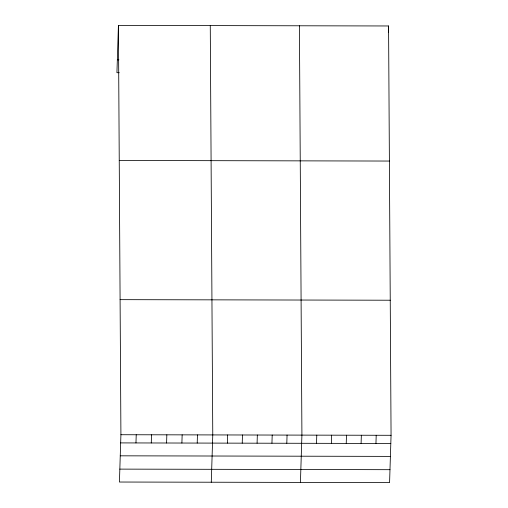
<?xml version="1.0" encoding="UTF-8"?>
<svg xmlns="http://www.w3.org/2000/svg" width="508" height="508" viewBox="0 0 508 508"><rect width="100%" height="100%" fill="white"/><g stroke="black" fill="none" stroke-linecap="round" stroke-linejoin="round"><path stroke-width="0.76" d="M118.421 25.4L120.917 434.727L119.431 482.029L389.579 482.6L391.065 435.299L388.569 25.971L118.421 25.4L116.935 72.701L119.228 72.707M135.966 442.938L136.227 434.759M151.276 442.976L151.536 434.791M166.586 443.008L166.84 434.823M181.896 443.04L182.15 434.854M197.206 443.071L197.46 434.892M211.284 482.225L212.769 434.924L210.268 25.59M227.368 443.135L227.628 434.956M242.227 443.166L242.487 434.988M257.086 443.198L257.34 435.013M271.945 443.23L272.199 435.045M286.804 443.262L287.058 435.077M300.431 482.41L301.917 435.108L299.422 25.781M316.516 443.319L316.776 435.14M331.375 443.351L331.635 435.172M346.234 443.382L346.494 435.204M361.093 443.414L361.353 435.235M388.36 32.664L388.569 25.971M375.952 443.446L376.206 435.267M117.342 59.792L118.872 59.798M119.247 160.477L389.395 161.049M120.091 299.65L390.246 300.222M120.917 434.727L391.065 435.299M120.663 442.906L390.811 443.478M120.256 455.822L390.404 456.387M119.837 469.119L389.985 469.69"/></g></svg>
